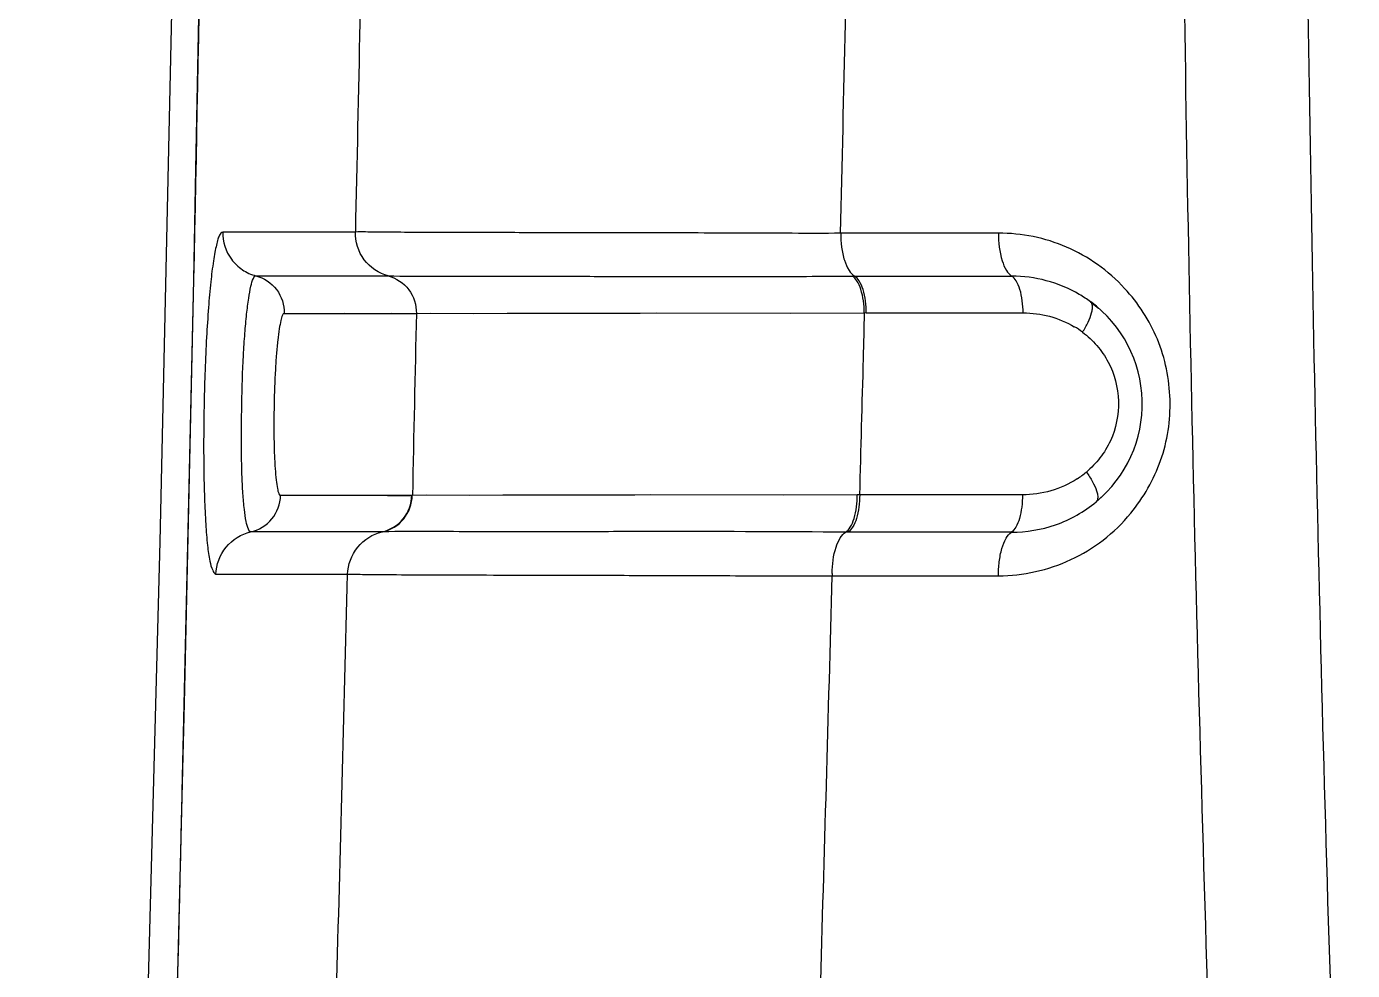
# Model space of a CAD drawing. Header units: millimetres. Extents: x -73584 to -37571, y -61249 to -50748.
# Drawn here: x -48261.86 to -48251.4, y -52645.18 to -52637.73 of the extents above; entities that cross this region are included whole.
import ezdxf

# ---------------------------------------------------------------- set-up
doc = ezdxf.new("R2010")
doc.units = ezdxf.units.MM
doc.header["$LTSCALE"] = 200
for name, color, linetype in [('1', 7, 'Continuous'), ('DIM', 3, 'Continuous'), ('SOLID_1', 7, 'Continuous')]:
    doc.layers.add(name, color=color, linetype=linetype)

# ---------------------------------------------------------------- blocks, each defined once
blk = doc.blocks.new('5569')
at = {"layer": '1', "color": 7, "linetype": 'Continuous'}
for p, q in [((-46028.604, -54962.91), (-46029.652, -54962.91)), ((-46028.798, -54962.91), (-46028.989, -54962.91)), ((-46023.534, -54962.92), (-46024.778, -54962.92)), ((-46029.955, -54966.628), (-46029.881, -54963.284)), ((-46029.882, -54963.284), (-46029.881, -54963.284)), ((-46029.392, -54963.255), (-46028.348, -54963.255)), ((-46028.77, -54963.255), (-46028.568, -54963.255)), ((-46024.686, -54963.258), (-46023.429, -54963.258)), ((-46029.167, -54963.552), (-46028.125, -54963.552)), ((-46028.128, -54963.552), (-46024.593, -54963.547)), ((-46027.671, -54963.552), (-46027.41, -54963.55)), ((-46025.176, -54963.549), (-46024.593, -54963.547)), ((-46024.576, -54963.55), (-46024.593, -54963.547)), ((-46024.576, -54963.547), (-46023.339, -54963.547)), ((-46022.806, -54963.461), (-46022.744, -54963.511)), ((-46028.162, -54964.987), (-46029.196, -54964.987)), ((-46028.353, -54964.987), (-46028.156, -54964.987)), ((-46024.648, -54964.982), (-46028.157, -54964.987)), ((-46028.045, -54964.986), (-46028.157, -54964.987)), ((-46024.648, -54964.982), (-46025.227, -54964.984)), ((-46023.344, -54964.982), (-46024.648, -54964.982)), ((-46022.705, -54964.986), (-46022.763, -54965.038)), ((-46028.396, -54965.274), (-46029.433, -54965.274)), ((-46028.39, -54965.274), (-46028.395, -54965.274)), ((-46023.431, -54965.277), (-46024.739, -54965.277)), ((-46029.707, -54965.609), (-46028.667, -54965.609)), ((-46024.846, -54965.621), (-46023.533, -54965.621)), ((-46029.98, -54967.664), (-46029.955, -54966.628))]:
    blk.add_line(p, q, dxfattribs=at)
for points in [[(-46029.882, -54963.284), (-46029.864, -54962.414), (-46029.843, -54961.347), (-46029.823, -54960.274), (-46029.803, -54959.195), (-46029.785, -54958.11), (-46029.77, -54957.195)], [(-46029.173, -54962.91), (-46029.347, -54962.91), (-46029.508, -54962.911), (-46029.653, -54962.91)], [(-46031.201, -54985.299), (-46030.891, -54983.906), (-46030.664, -54982.456), (-46030.504, -54980.952), (-46030.388, -54979.403), (-46030.299, -54977.809), (-46030.231, -54976.168), (-46030.172, -54974.478), (-46030.118, -54972.734), (-46030.065, -54970.934), (-46030.016, -54969.074), (-46029.968, -54967.152), (-46029.922, -54965.162), (-46029.882, -54963.284)], [(-46029.972, -54967.322), (-46029.927, -54965.377), (-46029.881, -54963.284)], [(-46029.167, -54963.552), (-46029.023, -54963.553), (-46028.864, -54963.552), (-46028.69, -54963.551), (-46028.507, -54963.552), (-46028.318, -54963.551), (-46028.125, -54963.552)], [(-46028.128, -54963.552), (-46028.014, -54963.551), (-46027.671, -54963.552)], [(-46027.41, -54963.55), (-46026.689, -54963.549), (-46026.231, -54963.548), (-46025.176, -54963.549)], [(-46028.353, -54964.987), (-46028.541, -54964.987), (-46028.722, -54964.987), (-46028.894, -54964.987), (-46029.053, -54964.988), (-46029.196, -54964.987)], [(-46027.444, -54964.986), (-46027.703, -54964.987), (-46028.045, -54964.986)], [(-46025.227, -54964.984), (-46026.275, -54964.983), (-46026.729, -54964.985), (-46027.444, -54964.986)]]:
    blk.add_lwpolyline(points, dxfattribs=at)
for centre, radius, start, end in [((-47322.007, -54936.412), 1292.406, 358.80863, 359.078635), ((-47145.149, -54938.094), 1116.821, 358.726758, 358.896054), ((-46967.074, -54940.367), 942.565, 358.62898, 358.82969), ((-46023.428, -54964.305), 1.048, 53.609, 59.509), ((-46023.4, -54964.266), 1.001, 309.5944, 53.5896), ((-46023.29, -54964.26), 0.7, 53.1779, 59.5936), ((-46023.329, -54964.213), 0.766, 302.953, 309.6437), ((-46997.985, -54941.574), 969.615, 358.384571, 358.57959), ((-47109.05, -54936.393), 1084.599, 358.281347, 358.455818), ((-46023.973, -54965.616), 0.872, 179.0827, 180.2666), ((-46890.302, -54946.929), 860.572, 358.265163, 358.619362)]:
    blk.add_arc(centre, radius, start, end, dxfattribs=at)
for points, knots in [([(-46022.106, -54934.266), (-46022.106, -54937.529), (-46022.131, -54944.055), (-46022.145, -54952.213), (-46022.103, -54958.74), (-46022.033, -54963.635), (-46021.904, -54968.529), (-46021.787, -54971.791), (-46021.718, -54973.422)], [0, 0, 0, 0, 0.249953, 0.499941, 0.624946, 0.74996, 0.874982, 1, 1, 1, 1]), ([(-46029.653, -54962.91), (-46029.664, -54962.914), (-46029.68, -54962.934), (-46029.692, -54962.971), (-46029.704, -54963.016), (-46029.715, -54963.073), (-46029.732, -54963.17), (-46029.749, -54963.315), (-46029.767, -54963.516), (-46029.787, -54963.834), (-46029.802, -54964.258), (-46029.805, -54964.682), (-46029.798, -54965), (-46029.788, -54965.203), (-46029.776, -54965.368), (-46029.759, -54965.49), (-46029.74, -54965.567), (-46029.719, -54965.602), (-46029.707, -54965.609)], [0, 0, 0, 0, 0.0133, 0.025576, 0.042936, 0.064479, 0.089468, 0.150705, 0.224891, 0.310819, 0.500631, 0.690331, 0.775739, 0.850509, 0.912532, 0.957705, 0.985472, 1, 1, 1, 1]), ([(-46029.652, -54962.91), (-46029.654, -54962.985), (-46029.616, -54963.105), (-46029.502, -54963.211), (-46029.429, -54963.246), (-46029.391, -54963.255)], [0, 0, 0, 0, 0.488286, 0.748228, 1, 1, 1, 1]), ([(-46028.347, -54963.255), (-46028.421, -54963.236), (-46028.559, -54963.144), (-46028.608, -54962.986), (-46028.606, -54962.91)], [0, 0, 0, 0, 0.497631, 1, 1, 1, 1]), ([(-46024.778, -54962.92), (-46025.032, -54962.921), (-46025.527, -54962.919), (-46026.236, -54962.916), (-46026.873, -54962.916), (-46027.416, -54962.915), (-46027.854, -54962.913), (-46028.186, -54962.913), (-46028.425, -54962.911), (-46028.553, -54962.909), (-46028.606, -54962.91)], [0, 0, 0, 0, 0.199224, 0.387209, 0.555563, 0.698492, 0.813141, 0.898962, 0.95848, 1, 1, 1, 1]), ([(-46024.778, -54962.92), (-46024.778, -54962.956), (-46024.773, -54963.028), (-46024.753, -54963.128), (-46024.72, -54963.207), (-46024.687, -54963.247), (-46024.669, -54963.258)], [0, 0, 0, 0, 0.299142, 0.589751, 0.829353, 1, 1, 1, 1]), ([(-46022.538, -54963.354), (-46022.602, -54963.285), (-46022.745, -54963.159), (-46022.991, -54963.021), (-46023.257, -54962.936), (-46023.442, -54962.919), (-46023.534, -54962.92)], [0, 0, 0, 0, 0.254984, 0.506042, 0.753988, 1, 1, 1, 1]), ([(-46023.534, -54962.92), (-46023.533, -54962.992), (-46023.522, -54963.095), (-46023.478, -54963.208), (-46023.446, -54963.247), (-46023.429, -54963.258)], [0, 0, 0, 0, 0.600899, 0.832768, 1, 1, 1, 1]), ([(-46029.432, -54965.274), (-46029.436, -54965.274), (-46029.444, -54965.268), (-46029.457, -54965.24), (-46029.471, -54965.182), (-46029.484, -54965.088), (-46029.495, -54964.964), (-46029.502, -54964.814), (-46029.506, -54964.579), (-46029.504, -54964.265), (-46029.494, -54963.952), (-46029.479, -54963.716), (-46029.466, -54963.566), (-46029.45, -54963.441), (-46029.434, -54963.347), (-46029.418, -54963.289), (-46029.404, -54963.262), (-46029.395, -54963.255), (-46029.391, -54963.255)], [0, 0, 0, 0, 0.005363, 0.014181, 0.044668, 0.091797, 0.153459, 0.22742, 0.311498, 0.498781, 0.686355, 0.770794, 0.845221, 0.907369, 0.954927, 0.985717, 0.994626, 1, 1, 1, 1]), ([(-46029.391, -54963.255), (-46029.328, -54963.272), (-46029.209, -54963.35), (-46029.166, -54963.486), (-46029.167, -54963.552)], [0, 0, 0, 0, 0.499305, 1, 1, 1, 1]), ([(-46028.35, -54963.255), (-46028.224, -54963.258), (-46027.858, -54963.26), (-46027.316, -54963.255), (-46026.692, -54963.26), (-46026.078, -54963.262), (-46025.399, -54963.261), (-46024.928, -54963.259), (-46024.686, -54963.258)], [0, 0, 0, 0, 0.103178, 0.299489, 0.444048, 0.614053, 0.801994, 1, 1, 1, 1]), ([(-46028.348, -54963.255), (-46028.285, -54963.272), (-46028.166, -54963.351), (-46028.124, -54963.486), (-46028.125, -54963.552)], [0, 0, 0, 0, 0.497743, 1, 1, 1, 1]), ([(-46024.592, -54963.547), (-46024.593, -54963.485), (-46024.603, -54963.396), (-46024.643, -54963.299), (-46024.671, -54963.266), (-46024.686, -54963.258)], [0, 0, 0, 0, 0.598259, 0.83615, 1, 1, 1, 1]), ([(-46024.576, -54963.55), (-46024.576, -54963.518), (-46024.58, -54963.455), (-46024.597, -54963.368), (-46024.626, -54963.301), (-46024.654, -54963.266), (-46024.669, -54963.258)], [0, 0, 0, 0, 0.3059, 0.598563, 0.83448, 1, 1, 1, 1]), ([(-46022.896, -54963.402), (-46022.977, -54963.354), (-46023.151, -54963.282), (-46023.337, -54963.258), (-46023.429, -54963.258)], [0, 0, 0, 0, 0.504919, 1, 1, 1, 1]), ([(-46023.339, -54963.547), (-46023.339, -54963.515), (-46023.343, -54963.453), (-46023.36, -54963.367), (-46023.387, -54963.3), (-46023.414, -54963.266), (-46023.429, -54963.258)], [0, 0, 0, 0, 0.30827, 0.601664, 0.836784, 1, 1, 1, 1]), ([(-46022.49, -54965.127), (-46022.389, -54965.004), (-46022.266, -54964.79), (-46022.187, -54964.477), (-46022.168, -54964.151), (-46022.25, -54963.747), (-46022.43, -54963.471), (-46022.538, -54963.354)], [0, 0, 0, 0, 0.247574, 0.373744, 0.500579, 0.752546, 1, 1, 1, 1]), ([(-46029.167, -54963.552), (-46029.174, -54963.551), (-46029.187, -54963.575), (-46029.196, -54963.613), (-46029.209, -54963.681), (-46029.22, -54963.768), (-46029.23, -54963.876), (-46029.241, -54964.045), (-46029.249, -54964.27), (-46029.25, -54964.495), (-46029.246, -54964.663), (-46029.24, -54964.771), (-46029.233, -54964.858), (-46029.223, -54964.926), (-46029.215, -54964.964), (-46029.203, -54964.988), (-46029.196, -54964.987)], [0, 0, 0, 0, 0.013172, 0.042992, 0.089482, 0.151342, 0.226506, 0.312096, 0.501191, 0.689968, 0.775231, 0.850022, 0.91148, 0.957575, 0.987062, 1, 1, 1, 1]), ([(-46024.592, -54963.547), (-46024.595, -54963.667), (-46024.607, -54964.145), (-46024.62, -54964.623), (-46024.629, -54964.982)], [0, 0, 0, 0, 0.249574, 1, 1, 1, 1]), ([(-46023.339, -54963.547), (-46023.269, -54963.548), (-46023.128, -54963.565), (-46022.996, -54963.621), (-46022.935, -54963.657)], [0, 0, 0, 0, 0.49702, 1, 1, 1, 1]), ([(-46022.87, -54963.7), (-46022.854, -54963.674), (-46022.827, -54963.625), (-46022.801, -54963.563), (-46022.792, -54963.519), (-46022.791, -54963.489), (-46022.797, -54963.468), (-46022.806, -54963.461)], [0, 0, 0, 0, 0.34887, 0.654114, 0.773775, 0.869558, 1, 1, 1, 1]), ([(-46022.87, -54963.7), (-46022.829, -54963.731), (-46022.752, -54963.802), (-46022.632, -54963.977), (-46022.562, -54964.243), (-46022.617, -54964.513), (-46022.727, -54964.694), (-46022.801, -54964.769), (-46022.84, -54964.803)], [0, 0, 0, 0, 0.122571, 0.247312, 0.499833, 0.752533, 0.877267, 1, 1, 1, 1]), ([(-46022.84, -54964.803), (-46022.822, -54964.827), (-46022.792, -54964.875), (-46022.763, -54964.936), (-46022.751, -54964.979), (-46022.748, -54965.009), (-46022.754, -54965.03), (-46022.762, -54965.037)], [0, 0, 0, 0, 0.349018, 0.654332, 0.773985, 0.869727, 1, 1, 1, 1]), ([(-46022.912, -54964.856), (-46022.976, -54964.897), (-46023.116, -54964.961), (-46023.269, -54964.982), (-46023.344, -54964.982)], [0, 0, 0, 0, 0.503185, 1, 1, 1, 1]), ([(-46029.433, -54965.274), (-46029.368, -54965.261), (-46029.246, -54965.187), (-46029.198, -54965.053), (-46029.196, -54964.987)], [0, 0, 0, 0, 0.499208, 1, 1, 1, 1]), ([(-46028.395, -54965.274), (-46028.332, -54965.26), (-46028.211, -54965.186), (-46028.163, -54965.052), (-46028.162, -54964.987)], [0, 0, 0, 0, 0.497812, 1, 1, 1, 1]), ([(-46028.39, -54965.274), (-46028.327, -54965.26), (-46028.206, -54965.186), (-46028.159, -54965.052), (-46028.158, -54964.987)], [0, 0, 0, 0, 0.497934, 1, 1, 1, 1]), ([(-46024.739, -54965.277), (-46024.724, -54965.268), (-46024.696, -54965.233), (-46024.657, -54965.135), (-46024.647, -54965.045), (-46024.648, -54964.982)], [0, 0, 0, 0, 0.165722, 0.404867, 1, 1, 1, 1]), ([(-46024.628, -54964.982), (-46024.628, -54965.015), (-46024.632, -54965.078), (-46024.649, -54965.164), (-46024.677, -54965.232), (-46024.705, -54965.267), (-46024.72, -54965.277)], [0, 0, 0, 0, 0.304217, 0.595943, 0.83267, 1, 1, 1, 1]), ([(-46023.344, -54964.982), (-46023.344, -54965.015), (-46023.348, -54965.077), (-46023.364, -54965.164), (-46023.39, -54965.232), (-46023.417, -54965.267), (-46023.431, -54965.277)], [0, 0, 0, 0, 0.305774, 0.598537, 0.834922, 1, 1, 1, 1]), ([(-46023.533, -54965.621), (-46023.436, -54965.62), (-46023.239, -54965.598), (-46022.957, -54965.503), (-46022.699, -54965.347), (-46022.554, -54965.206), (-46022.49, -54965.127)], [0, 0, 0, 0, 0.2461, 0.493927, 0.744871, 1, 1, 1, 1]), ([(-46023.431, -54965.277), (-46023.313, -54965.277), (-46023.071, -54965.237), (-46022.857, -54965.116), (-46022.763, -54965.038)], [0, 0, 0, 0, 0.490505, 1, 1, 1, 1]), ([(-46029.707, -54965.609), (-46029.705, -54965.533), (-46029.645, -54965.38), (-46029.507, -54965.291), (-46029.433, -54965.274)], [0, 0, 0, 0, 0.500694, 1, 1, 1, 1]), ([(-46028.668, -54965.609), (-46028.666, -54965.533), (-46028.607, -54965.381), (-46028.47, -54965.291), (-46028.396, -54965.274)], [0, 0, 0, 0, 0.502136, 1, 1, 1, 1]), ([(-46024.739, -54965.277), (-46025.208, -54965.274), (-46025.883, -54965.271), (-46026.734, -54965.273), (-46027.356, -54965.277), (-46027.898, -54965.271), (-46028.264, -54965.272), (-46028.391, -54965.274)], [0, 0, 0, 0, 0.384828, 0.554636, 0.699311, 0.896308, 1, 1, 1, 1]), ([(-46024.846, -54965.602), (-46024.844, -54965.533), (-46024.833, -54965.434), (-46024.788, -54965.326), (-46024.756, -54965.287), (-46024.739, -54965.277)], [0, 0, 0, 0, 0.595672, 0.82803, 1, 1, 1, 1]), ([(-46023.533, -54965.621), (-46023.534, -54965.584), (-46023.529, -54965.512), (-46023.511, -54965.411), (-46023.48, -54965.331), (-46023.449, -54965.288), (-46023.431, -54965.277)], [0, 0, 0, 0, 0.296493, 0.587022, 0.828484, 1, 1, 1, 1]), ([(-46028.669, -54965.609), (-46028.616, -54965.608), (-46028.487, -54965.611), (-46028.25, -54965.612), (-46027.919, -54965.613), (-46027.481, -54965.615), (-46026.938, -54965.617), (-46026.301, -54965.617), (-46025.593, -54965.62), (-46025.099, -54965.622), (-46024.845, -54965.62)], [0, 0, 0, 0, 0.041423, 0.100876, 0.186586, 0.301129, 0.444095, 0.612601, 0.800728, 1, 1, 1, 1])]:
    blk.add_open_spline(points, degree=3, knots=knots, dxfattribs=at)
blk.add_open_spline([(-46028.125, -54963.552), (-46028.136, -54964.03), (-46028.146, -54964.508), (-46028.156, -54964.987)], degree=3, dxfattribs=at)
at = {"layer": 'SOLID_1', "color": 7, "linetype": 'Continuous'}
blk.add_line((-46030.147, -54965.354), (-46029.984, -54957.99), dxfattribs=at)
blk.add_lwpolyline([(-46030.579, -54978.497), (-46030.333, -54972.37), (-46030.147, -54965.354)], dxfattribs=at)
blk.add_open_spline([(-46020.741, -54973.384), (-46020.886, -54970.125), (-46021.275, -54957.088), (-46021.137, -54944.045), (-46021.137, -54934.266)], degree=3, knots=[0, 0, 0, 0, 0.250156, 1, 1, 1, 1], dxfattribs=at)
blk = doc.blocks.new('*U670')
at = {"layer": 'DIM', "color": 3}
blk.add_blockref('5569', (46037.067, 54931.016), dxfattribs=at)
blk = doc.blocks.new('*U671')
at = {"layer": 'DIM', "color": 0, "linetype": 'ByBlock', "lineweight": -2, "transparency": 16777216}
blk.add_blockref('*U670', (0, 2500), dxfattribs=at)

msp = doc.modelspace()

# ---------------------------------------------------------------- block references
at = {"layer": 'DIM', "color": 3}
msp.add_blockref('*U671', (-48267.725, -55107.458), dxfattribs=at)

doc.saveas('drawing.dxf')
